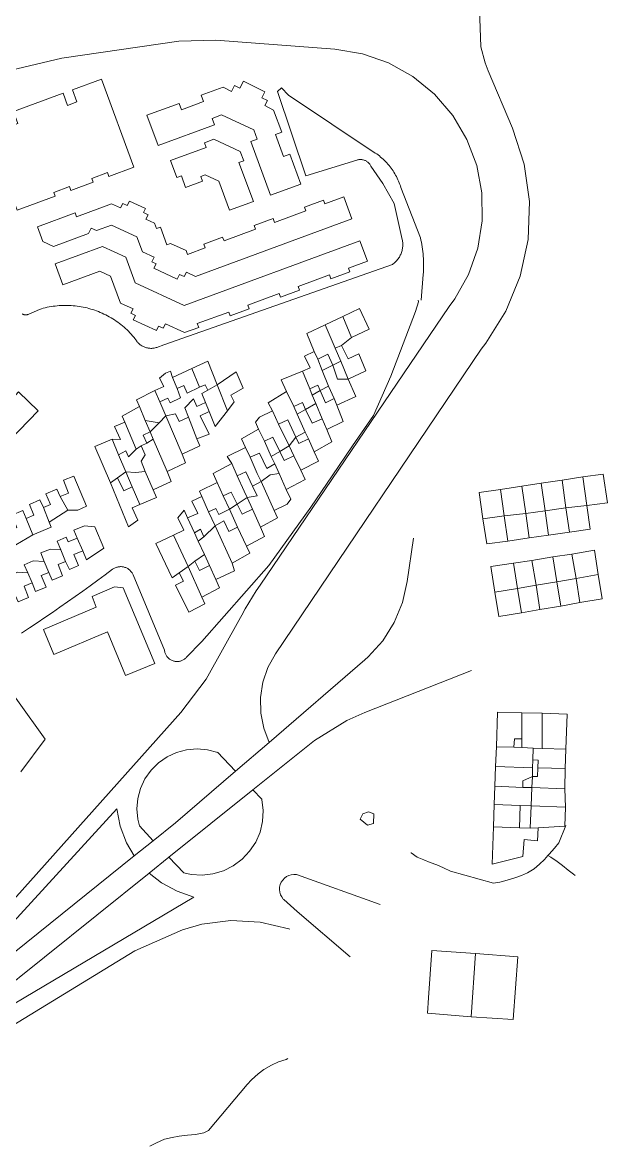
# Model space of a CAD drawing. Header units: inches. Extents: x 1138763 to 1140867, y 1050756 to 1053008.
# Drawn here: x 1140692 to 1140866.3, y 1051304.3 to 1051639.3 of the extents above; entities that cross this region are included whole.
import ezdxf

# ---------------------------------------------------------------- set-up
doc = ezdxf.new("R2010")
doc.units = ezdxf.units.IN
doc.header["$MEASUREMENT"] = 0
for name, color, linetype, lineweight in [('LimEdif_AM', 44, 'Continuous', 5), ('ViaPrin_AM', 1, 'Continuous', 15), ('ViaSec_AM', 1, 'Continuous', 18)]:
    doc.layers.add(name, color=color, linetype=linetype, lineweight=lineweight)

msp = doc.modelspace()

# ---------------------------------------------------------------- linework, layer by layer
at = {"layer": 'LimEdif_AM'}
for points in [[(1140715.52, 1051622.41), (1140725.18, 1051596.16), (1140717.73, 1051593.41), (1140717.32, 1051594.54), (1140712.63, 1051592.81), (1140713.04, 1051591.69), (1140706.38, 1051589.23), (1140705.97, 1051590.36), (1140701.28, 1051588.63), (1140701.69, 1051587.5), (1140690.35, 1051583.33), (1140680.68, 1051609.58), (1140686.45, 1051611.7), (1140687.78, 1051608.1), (1140690.59, 1051609.14), (1140689.27, 1051612.74), (1140704.06, 1051618.19), (1140705.39, 1051614.59), (1140708.2, 1051615.63), (1140706.88, 1051619.23), (1140715.52, 1051622.41)], [(1140757.85, 1051621.84), (1140764.21, 1051618.58), (1140763.33, 1051616.86), (1140764.96, 1051616.02), (1140764.19, 1051614.51), (1140766.82, 1051613.17), (1140769.24, 1051606.6), (1140767.36, 1051605.91), (1140769.78, 1051599.34), (1140771.66, 1051600.03), (1140774.94, 1051591.12), (1140765.93, 1051587.8), (1140760.03, 1051603.81), (1140761.91, 1051604.5), (1140760.87, 1051607.32), (1140751.32, 1051611.73), (1140748.5, 1051610.69), (1140749.19, 1051608.82), (1140732.39, 1051602.63), (1140729.07, 1051611.64), (1140738.65, 1051615.16), (1140739.34, 1051613.28), (1140745.91, 1051615.7), (1140745.22, 1051617.58), (1140751.79, 1051620), (1140754.21, 1051618.76), (1140755.12, 1051620.54), (1140756.76, 1051619.7), (1140757.85, 1051621.84)], [(1140749.02, 1051604.49), (1140756.85, 1051600.87), (1140757.89, 1051598.06), (1140756.48, 1051597.54), (1140760.77, 1051585.9), (1140753.64, 1051583.28), (1140750.44, 1051591.96), (1140746.4, 1051593.82), (1140745.09, 1051593.34), (1140745.61, 1051591.94), (1140740.6, 1051590.09), (1140739.32, 1051593.56), (1140737.93, 1051593.04), (1140736.06, 1051598.12), (1140746.72, 1051602.04), (1140746.21, 1051603.45), (1140749.02, 1051604.49)], [(1140787.69, 1051587.28), (1140790.11, 1051580.72), (1140743.54, 1051563.56), (1140740.82, 1051564.82), (1140740.13, 1051563.49), (1140738.77, 1051564.12), (1140738.09, 1051562.78), (1140731.16, 1051565.98), (1140731.84, 1051567.31), (1140730.48, 1051567.94), (1140731.17, 1051569.28), (1140727.72, 1051570.87), (1140726.05, 1051575.4), (1140718.52, 1051578.88), (1140713.99, 1051577.21), (1140712.43, 1051577.93), (1140711.62, 1051576.33), (1140701.2, 1051572.5), (1140698.02, 1051573.96), (1140696.4, 1051578.34), (1140707.68, 1051582.49), (1140708.1, 1051581.37), (1140718.54, 1051585.21), (1140721.15, 1051584), (1140721.83, 1051585.34), (1140723.2, 1051584.71), (1140723.88, 1051586.05), (1140728.68, 1051583.83), (1140728.05, 1051582.61), (1140729.42, 1051581.98), (1140728.73, 1051580.64), (1140731.34, 1051579.43), (1140731.94, 1051577.82), (1140733.07, 1051578.23), (1140735.01, 1051572.96), (1140736.13, 1051573.37), (1140740.71, 1051571.26), (1140741.13, 1051570.13), (1140746.4, 1051572.08), (1140745.99, 1051573.2), (1140751.62, 1051575.28), (1140752.03, 1051574.15), (1140761.41, 1051577.61), (1140761, 1051578.73), (1140766.63, 1051580.81), (1140767.04, 1051579.68), (1140776.43, 1051583.14), (1140776.01, 1051584.26), (1140781.64, 1051586.34), (1140782.06, 1051585.21), (1140787.69, 1051587.28)], [(1140792.53, 1051574.15), (1140794.74, 1051568.14), (1140789.11, 1051566.07), (1140789.52, 1051564.94), (1140783.89, 1051562.87), (1140783.48, 1051563.99), (1140774.1, 1051560.54), (1140774.51, 1051559.41), (1140768.88, 1051557.34), (1140768.46, 1051558.46), (1140759.08, 1051555.01), (1140759.5, 1051553.88), (1140753.87, 1051551.81), (1140753.45, 1051552.93), (1140744.07, 1051549.48), (1140744.48, 1051548.35), (1140740.29, 1051546.81), (1140734.6, 1051549.43), (1140733.91, 1051548.1), (1140732.55, 1051548.73), (1140731.86, 1051547.39), (1140724.94, 1051550.59), (1140725.62, 1051551.92), (1140724.26, 1051552.55), (1140724.94, 1051553.89), (1140721.21, 1051555.61), (1140718.25, 1051563.65), (1140715.07, 1051565.11), (1140703.99, 1051561.03), (1140701.68, 1051567.31), (1140715.77, 1051572.5), (1140722.76, 1051569.27), (1140725.58, 1051561.61), (1140740.19, 1051554.87), (1140792.53, 1051574.15)], [(1140782.19, 1051549.12), (1140787.44, 1051551.62), (1140790.06, 1051545.37), (1140787.06, 1051543), (1140785.19, 1051542.12), (1140782.19, 1051549.12)], [(1140787.44, 1051551.62), (1140792.44, 1051554), (1140795.31, 1051547.87), (1140790.06, 1051545.37), (1140787.44, 1051551.62)], [(1140785.19, 1051542.12), (1140786.81, 1051538.25), (1140784.44, 1051537.12), (1140782.94, 1051540.37), (1140779.94, 1051538.87), (1140778.94, 1051541.12), (1140776.69, 1051546.5), (1140782.19, 1051549.12), (1140785.19, 1051542.12)], [(1140787.06, 1051543), (1140789.06, 1051539), (1140792.19, 1051540.5), (1140794.31, 1051535.37), (1140789.06, 1051532.87), (1140786.81, 1051538.25), (1140785.19, 1051542.12), (1140787.06, 1051543)], [(1140742.44, 1051536.12), (1140747.19, 1051538.25), (1140749.94, 1051531.25), (1140747.19, 1051529.62), (1140746.44, 1051531.25), (1140744.69, 1051530.5), (1140742.44, 1051536.12)], [(1140779.94, 1051538.87), (1140781.31, 1051535.5), (1140783.19, 1051530.87), (1140780.69, 1051529.5), (1140779.94, 1051531.12), (1140777.56, 1051530), (1140775.44, 1051535.25), (1140777.69, 1051536.25), (1140776.06, 1051539.75), (1140778.94, 1051541.12), (1140779.94, 1051538.87)], [(1140784.44, 1051537.12), (1140781.31, 1051535.5), (1140779.94, 1051538.87), (1140782.94, 1051540.37), (1140784.44, 1051537.12)], [(1140786.81, 1051538.25), (1140789.06, 1051532.87), (1140785.81, 1051532.87), (1140784.44, 1051537.12), (1140786.81, 1051538.25)], [(1140738.06, 1051530.12), (1140739.06, 1051527.37), (1140735.94, 1051525.87), (1140735.31, 1051527.25), (1140732.94, 1051526.12), (1140731.44, 1051529.5), (1140734.06, 1051530.75), (1140732.81, 1051533.25), (1140734.56, 1051534.75), (1140736.06, 1051535.25), (1140736.69, 1051533.37), (1140738.06, 1051530.12)], [(1140736.69, 1051533.37), (1140742.44, 1051536.12), (1140744.69, 1051530.5), (1140741.06, 1051528.75), (1140740.06, 1051531), (1140738.06, 1051530.12), (1140736.69, 1051533.37)], [(1140749.94, 1051531.25), (1140755.69, 1051535.12), (1140757.69, 1051530.25), (1140754.06, 1051528.12), (1140755.06, 1051526.12), (1140753.06, 1051523.5), (1140749.94, 1051531.25)], [(1140777.56, 1051530), (1140778.31, 1051528.12), (1140779.44, 1051525.62), (1140776.31, 1051523.87), (1140775.44, 1051526), (1140772.81, 1051524.75), (1140770.69, 1051529.25), (1140769.06, 1051532.75), (1140775.44, 1051535.25), (1140777.56, 1051530)], [(1140784.44, 1051537.12), (1140785.81, 1051532.87), (1140789.06, 1051532.87), (1140791.31, 1051527.75), (1140785.69, 1051525.12), (1140784.81, 1051527.12), (1140783.19, 1051530.87), (1140781.31, 1051535.5), (1140784.44, 1051537.12)], [(1140685.31, 1051511.75), (1140682.69, 1051514.37), (1140680.31, 1051511.87), (1140677.56, 1051514.62), (1140683.19, 1051520.37), (1140681.06, 1051522.37), (1140684.19, 1051525.62), (1140686.06, 1051523.75), (1140690.81, 1051529.12), (1140696.69, 1051523.5), (1140685.31, 1051511.75)], [(1140732.94, 1051526.12), (1140734.69, 1051522), (1140732.69, 1051519.87), (1140728.56, 1051520.62), (1140726.81, 1051524.75), (1140725.94, 1051526.75), (1140731.44, 1051529.5), (1140732.94, 1051526.12)], [(1140747.19, 1051529.62), (1140745.44, 1051528.62), (1140746.56, 1051526), (1140743.94, 1051524.75), (1140742.94, 1051527), (1140740.31, 1051524.37), (1140741.44, 1051521.62), (1140738.69, 1051520.25), (1140737.56, 1051522.62), (1140734.69, 1051522), (1140732.94, 1051526.12), (1140735.31, 1051527.25), (1140735.94, 1051525.87), (1140739.06, 1051527.37), (1140738.06, 1051530.12), (1140740.06, 1051531), (1140741.06, 1051528.75), (1140744.69, 1051530.5), (1140746.44, 1051531.25), (1140747.19, 1051529.62)], [(1140749.94, 1051531.25), (1140753.06, 1051523.5), (1140749.44, 1051518.75), (1140747.56, 1051523.25), (1140746.56, 1051526), (1140745.44, 1051528.62), (1140747.19, 1051529.62), (1140749.94, 1051531.25)], [(1140772.81, 1051524.75), (1140773.81, 1051522.5), (1140776.19, 1051517.12), (1140773.44, 1051515.62), (1140771.06, 1051520.75), (1140768.31, 1051519.5), (1140766.44, 1051523.5), (1140765.19, 1051525.87), (1140770.69, 1051529.25), (1140772.81, 1051524.75)], [(1140780.69, 1051529.5), (1140778.31, 1051528.12), (1140777.56, 1051530), (1140779.94, 1051531.12), (1140780.69, 1051529.5)], [(1140780.69, 1051529.5), (1140782.31, 1051525.87), (1140784.81, 1051527.12), (1140785.69, 1051525.12), (1140787.56, 1051520.25), (1140782.69, 1051517.87), (1140781.31, 1051521.12), (1140779.44, 1051525.62), (1140778.31, 1051528.12), (1140780.69, 1051529.5)], [(1140783.19, 1051530.87), (1140784.81, 1051527.12), (1140782.31, 1051525.87), (1140780.69, 1051529.5), (1140783.19, 1051530.87)], [(1140747.56, 1051523.25), (1140744.94, 1051522), (1140747.56, 1051516.5), (1140743.94, 1051515.12), (1140741.44, 1051521.62), (1140740.31, 1051524.37), (1140742.94, 1051527), (1140743.94, 1051524.75), (1140746.56, 1051526), (1140747.56, 1051523.25)], [(1140776.31, 1051523.87), (1140773.81, 1051522.5), (1140772.81, 1051524.75), (1140775.44, 1051526), (1140776.31, 1051523.87)], [(1140779.44, 1051525.62), (1140781.31, 1051521.12), (1140778.31, 1051519.75), (1140776.31, 1051523.87), (1140779.44, 1051525.62)], [(1140728.56, 1051520.62), (1140730.06, 1051517.25), (1140727.94, 1051516.25), (1140729.06, 1051513.87), (1140727.31, 1051513), (1140725.81, 1051512), (1140722.44, 1051520.12), (1140721.69, 1051521.87), (1140726.81, 1051524.75), (1140728.56, 1051520.62)], [(1140734.69, 1051522), (1140739.56, 1051510.5), (1140740.56, 1051508), (1140735.06, 1051505.37), (1140730.94, 1051515), (1140730.06, 1051517.25), (1140732.69, 1051519.87), (1140734.69, 1051522)], [(1140741.44, 1051521.62), (1140743.94, 1051515.12), (1140744.81, 1051513), (1140739.56, 1051510.5), (1140734.69, 1051522), (1140737.56, 1051522.62), (1140738.69, 1051520.25), (1140741.44, 1051521.62)], [(1140768.31, 1051519.5), (1140771.44, 1051513), (1140768.69, 1051511.37), (1140766.56, 1051515.62), (1140764.06, 1051514.37), (1140762.31, 1051518), (1140761.44, 1051520.12), (1140762.56, 1051521.62), (1140766.44, 1051523.5), (1140768.31, 1051519.5)], [(1140776.31, 1051523.87), (1140778.31, 1051519.75), (1140781.31, 1051521.12), (1140782.69, 1051517.87), (1140784.19, 1051514.25), (1140778.94, 1051511.25), (1140777.19, 1051515.12), (1140776.19, 1051517.12), (1140773.81, 1051522.5), (1140776.31, 1051523.87)], [(1140718.69, 1051515), (1140721.19, 1051514.87), (1140719.44, 1051518.75), (1140722.44, 1051520.12), (1140725.81, 1051512), (1140723.56, 1051509.75), (1140722.81, 1051511.5), (1140720.56, 1051510.37), (1140718.69, 1051515)], [(1140732.69, 1051519.87), (1140730.06, 1051517.25), (1140728.56, 1051520.62), (1140732.69, 1051519.87)], [(1140773.44, 1051515.62), (1140771.44, 1051513), (1140768.31, 1051519.5), (1140771.06, 1051520.75), (1140773.44, 1051515.62)], [(1140720.56, 1051510.37), (1140722.81, 1051505.25), (1140720.31, 1051503.5), (1140718.19, 1051502), (1140713.56, 1051512.87), (1140718.69, 1051515), (1140720.56, 1051510.37)], [(1140730.94, 1051515), (1140735.06, 1051505.37), (1140736.31, 1051502.37), (1140730.94, 1051499.87), (1140728.56, 1051505.37), (1140727.31, 1051508.5), (1140728.56, 1051510.37), (1140727.31, 1051513), (1140729.06, 1051513.87), (1140730.94, 1051515)], [(1140730.94, 1051515), (1140729.06, 1051513.87), (1140727.94, 1051516.25), (1140730.06, 1051517.25), (1140730.94, 1051515)], [(1140764.06, 1051514.37), (1140766.06, 1051509.87), (1140767.19, 1051507.62), (1140764.81, 1051506.25), (1140762.56, 1051510.87), (1140759.81, 1051509.62), (1140758.44, 1051512.5), (1140757.19, 1051515.12), (1140762.31, 1051518), (1140764.06, 1051514.37)], [(1140768.69, 1051511.37), (1140766.06, 1051509.87), (1140764.06, 1051514.37), (1140766.56, 1051515.62), (1140768.69, 1051511.37)], [(1140777.19, 1051515.12), (1140778.94, 1051511.25), (1140780.19, 1051508.5), (1140774.94, 1051505.75), (1140772.81, 1051510), (1140771.44, 1051513), (1140773.44, 1051515.62), (1140774.31, 1051513.75), (1140777.19, 1051515.12)], [(1140776.19, 1051517.12), (1140777.19, 1051515.12), (1140774.31, 1051513.75), (1140773.44, 1051515.62), (1140776.19, 1051517.12)], [(1140727.31, 1051513), (1140728.56, 1051510.37), (1140727.31, 1051508.5), (1140728.56, 1051505.37), (1140725.69, 1051505.12), (1140722.81, 1051505.25), (1140720.56, 1051510.37), (1140722.81, 1051511.5), (1140723.56, 1051509.75), (1140725.81, 1051512), (1140727.31, 1051513)], [(1140759.81, 1051509.62), (1140761.94, 1051504.75), (1140763.06, 1051502.37), (1140760.56, 1051501), (1140758.56, 1051505.25), (1140755.94, 1051504.12), (1140754.31, 1051507.75), (1140752.94, 1051509.87), (1140758.44, 1051512.5), (1140759.81, 1051509.62)], [(1140771.44, 1051513), (1140772.81, 1051510), (1140769.94, 1051508.62), (1140768.69, 1051511.37), (1140771.44, 1051513)], [(1140767.19, 1051507.62), (1140768.44, 1051504.75), (1140765.81, 1051504.37), (1140763.06, 1051502.37), (1140761.94, 1051504.75), (1140759.81, 1051509.62), (1140762.56, 1051510.87), (1140764.81, 1051506.25), (1140767.19, 1051507.62)], [(1140768.69, 1051511.37), (1140769.94, 1051508.62), (1140772.81, 1051510), (1140774.94, 1051505.75), (1140776.19, 1051503), (1140770.56, 1051500), (1140768.44, 1051504.75), (1140767.19, 1051507.62), (1140766.06, 1051509.87), (1140768.69, 1051511.37)], [(1140722.81, 1051505.25), (1140724.69, 1051500.75), (1140722.19, 1051499.62), (1140720.31, 1051503.5), (1140722.81, 1051505.25)], [(1140728.56, 1051505.37), (1140730.94, 1051499.87), (1140731.94, 1051497.62), (1140726.94, 1051495.5), (1140724.69, 1051500.75), (1140722.81, 1051505.25), (1140725.69, 1051505.12), (1140728.56, 1051505.37)], [(1140755.94, 1051504.12), (1140758.06, 1051499.5), (1140758.94, 1051497.62), (1140755.94, 1051495.62), (1140754.19, 1051499.25), (1140751.81, 1051498.12), (1140749.94, 1051502.12), (1140748.81, 1051504.75), (1140754.31, 1051507.75), (1140755.94, 1051504.12)], [(1140760.56, 1051501), (1140761.94, 1051498.12), (1140758.94, 1051497.62), (1140758.06, 1051499.5), (1140755.94, 1051504.12), (1140758.56, 1051505.25), (1140760.56, 1051501)], [(1140768.44, 1051504.75), (1140770.56, 1051500), (1140771.94, 1051497.12), (1140770.81, 1051495.62), (1140766.94, 1051493.75), (1140763.06, 1051502.37), (1140765.81, 1051504.37), (1140768.44, 1051504.75)], [(1140705.44, 1051493.87), (1140703.19, 1051497.87), (1140705.69, 1051498.87), (1140704.19, 1051502.75), (1140707.31, 1051504), (1140711.06, 1051495), (1140708.44, 1051493.87), (1140705.44, 1051493.87)], [(1140720.31, 1051503.5), (1140722.19, 1051499.62), (1140724.69, 1051500.75), (1140726.94, 1051495.5), (1140724.69, 1051494.5), (1140726.31, 1051490.87), (1140723.56, 1051488.87), (1140718.19, 1051502), (1140720.31, 1051503.5)], [(1140751.81, 1051498.12), (1140753.69, 1051494.12), (1140750.44, 1051492.5), (1140749.56, 1051494.37), (1140747.44, 1051493.37), (1140745.44, 1051497.87), (1140744.69, 1051499.5), (1140749.94, 1051502.12), (1140751.81, 1051498.12)], [(1140763.06, 1051502.37), (1140766.94, 1051493.75), (1140767.94, 1051491.5), (1140762.94, 1051488.75), (1140760.56, 1051494.12), (1140758.94, 1051497.62), (1140761.94, 1051498.12), (1140760.56, 1051501), (1140763.06, 1051502.37)], [(1140840.81, 1051501), (1140846.56, 1051501.87), (1140847.69, 1051493.62), (1140841.94, 1051492.87), (1140840.81, 1051501)], [(1140846.56, 1051501.87), (1140852.81, 1051502.75), (1140853.94, 1051494.5), (1140847.69, 1051493.62), (1140846.56, 1051501.87)], [(1140852.81, 1051502.75), (1140858.94, 1051503.75), (1140860.19, 1051495.25), (1140853.94, 1051494.5), (1140852.81, 1051502.75)], [(1140858.94, 1051503.75), (1140865.06, 1051504.62), (1140866.31, 1051496), (1140860.19, 1051495.25), (1140858.94, 1051503.75)], [(1140698.19, 1051494.62), (1140700.31, 1051495.5), (1140698.94, 1051498.75), (1140702.19, 1051500.12), (1140703.19, 1051497.87), (1140705.44, 1051493.87), (1140699.94, 1051490.25), (1140698.19, 1051494.62)], [(1140755.94, 1051495.62), (1140753.69, 1051494.12), (1140751.81, 1051498.12), (1140754.19, 1051499.25), (1140755.94, 1051495.62)], [(1140835.56, 1051492.12), (1140829.19, 1051491.25), (1140828.06, 1051499.12), (1140834.44, 1051500), (1140835.56, 1051492.12)], [(1140834.44, 1051500), (1140840.81, 1051501), (1140841.94, 1051492.87), (1140835.56, 1051492.12), (1140834.44, 1051500)], [(1140693.06, 1051491.37), (1140695.31, 1051492.37), (1140694.06, 1051495.5), (1140697.19, 1051496.87), (1140698.19, 1051494.62), (1140699.94, 1051490.25), (1140700.56, 1051488.75), (1140695.06, 1051486.5), (1140693.06, 1051491.37)], [(1140747.44, 1051493.37), (1140749.44, 1051489.12), (1140746.06, 1051485.87), (1140745.06, 1051488.12), (1140743.19, 1051487.12), (1140741.19, 1051491.5), (1140744.19, 1051492.87), (1140742.44, 1051496.5), (1140745.44, 1051497.87), (1140747.44, 1051493.37)], [(1140755.94, 1051495.62), (1140757.44, 1051492.62), (1140760.56, 1051494.12), (1140762.94, 1051488.75), (1140764.06, 1051486), (1140758.69, 1051483.12), (1140756.06, 1051488.75), (1140754.44, 1051492.37), (1140753.69, 1051494.12), (1140755.94, 1051495.62)], [(1140758.94, 1051497.62), (1140760.56, 1051494.12), (1140757.44, 1051492.62), (1140755.94, 1051495.62), (1140758.94, 1051497.62)], [(1140860.19, 1051495.25), (1140861.19, 1051488.12), (1140854.94, 1051487.25), (1140853.94, 1051494.5), (1140860.19, 1051495.25)], [(1140688.19, 1051487.75), (1140690.31, 1051488.62), (1140688.81, 1051492.37), (1140692.06, 1051493.75), (1140693.06, 1051491.37), (1140695.06, 1051486.5), (1140689.94, 1051483.5), (1140688.19, 1051487.75)], [(1140743.19, 1051487.12), (1140744.31, 1051484.62), (1140746.19, 1051480.62), (1140743.31, 1051478.62), (1140741.31, 1051477), (1140736.94, 1051486.37), (1140740.06, 1051487.87), (1140738.31, 1051491.5), (1140740.19, 1051493.87), (1140741.19, 1051491.5), (1140743.19, 1051487.12)], [(1140753.69, 1051494.12), (1140754.44, 1051492.37), (1140756.06, 1051488.75), (1140753.44, 1051487.5), (1140751.94, 1051490.62), (1140749.44, 1051489.12), (1140747.44, 1051493.37), (1140749.56, 1051494.37), (1140750.44, 1051492.5), (1140753.69, 1051494.12)], [(1140835.56, 1051492.12), (1140836.56, 1051484.62), (1140830.31, 1051483.75), (1140829.19, 1051491.25), (1140835.56, 1051492.12)], [(1140841.94, 1051492.87), (1140842.94, 1051485.62), (1140836.56, 1051484.62), (1140835.56, 1051492.12), (1140841.94, 1051492.87)], [(1140847.69, 1051493.62), (1140848.69, 1051486.37), (1140842.94, 1051485.62), (1140841.94, 1051492.87), (1140847.69, 1051493.62)], [(1140853.94, 1051494.5), (1140854.94, 1051487.25), (1140848.69, 1051486.37), (1140847.69, 1051493.62), (1140853.94, 1051494.5)], [(1140709.94, 1051481.75), (1140708.31, 1051485.5), (1140707.31, 1051487.87), (1140710.44, 1051489.12), (1140713.56, 1051488.87), (1140716.19, 1051482.5), (1140711.06, 1051479), (1140709.94, 1051481.75)], [(1140746.06, 1051485.87), (1140744.31, 1051484.62), (1140743.19, 1051487.12), (1140745.06, 1051488.12), (1140746.06, 1051485.87)], [(1140749.44, 1051489.12), (1140754.44, 1051478), (1140755.19, 1051475.75), (1140749.56, 1051473.12), (1140747.69, 1051477.37), (1140746.19, 1051480.62), (1140744.31, 1051484.62), (1140746.06, 1051485.87), (1140749.44, 1051489.12)], [(1140756.06, 1051488.75), (1140758.69, 1051483.12), (1140759.69, 1051481), (1140754.44, 1051478), (1140749.44, 1051489.12), (1140751.94, 1051490.62), (1140753.44, 1051487.5), (1140756.06, 1051488.75)], [(1140703.44, 1051482), (1140702.31, 1051484.62), (1140704.94, 1051485.75), (1140705.56, 1051484.37), (1140708.31, 1051485.5), (1140709.94, 1051481.75), (1140707.31, 1051480.62), (1140708.69, 1051477.37), (1140705.94, 1051476.12), (1140704.81, 1051478.5), (1140703.44, 1051482)], [(1140741.31, 1051477), (1140738.69, 1051475.12), (1140736.56, 1051473.62), (1140731.69, 1051483.87), (1140736.94, 1051486.37), (1140741.31, 1051477)], [(1140698.44, 1051478.5), (1140697.44, 1051481.12), (1140700.31, 1051482.25), (1140703.44, 1051482), (1140704.81, 1051478.5), (1140702.56, 1051477.62), (1140703.94, 1051474.25), (1140700.81, 1051473), (1140699.81, 1051475.25), (1140698.44, 1051478.5)], [(1140855.69, 1051480.75), (1140862.44, 1051481.87), (1140863.56, 1051474.62), (1140856.94, 1051473.5), (1140855.69, 1051480.75)], [(1140699.81, 1051475.25), (1140697.56, 1051474.37), (1140699.06, 1051470.87), (1140695.81, 1051469.62), (1140694.81, 1051472.12), (1140693.56, 1051475.12), (1140692.44, 1051477.5), (1140695.19, 1051478.75), (1140698.44, 1051478.5), (1140699.81, 1051475.25)], [(1140743.31, 1051478.62), (1140744.69, 1051475.87), (1140747.69, 1051477.37), (1140749.56, 1051473.12), (1140750.69, 1051470.62), (1140745.44, 1051467.87), (1140741.31, 1051477), (1140743.31, 1051478.62)], [(1140746.19, 1051480.62), (1140747.69, 1051477.37), (1140744.69, 1051475.87), (1140743.31, 1051478.62), (1140746.19, 1051480.62)], [(1140839.44, 1051470.5), (1140832.69, 1051469.37), (1140831.56, 1051477), (1140838.31, 1051478), (1140839.44, 1051470.5)], [(1140838.31, 1051478), (1140843.81, 1051478.87), (1140845.06, 1051471.5), (1140839.44, 1051470.5), (1140838.31, 1051478)], [(1140843.81, 1051478.87), (1140850.06, 1051479.87), (1140851.19, 1051472.5), (1140845.06, 1051471.5), (1140843.81, 1051478.87)], [(1140850.06, 1051479.87), (1140855.69, 1051480.75), (1140856.94, 1051473.5), (1140851.19, 1051472.5), (1140850.06, 1051479.87)], [(1140694.81, 1051472.12), (1140692.44, 1051471.12), (1140693.81, 1051467.75), (1140690.69, 1051466.5), (1140688.31, 1051471.87), (1140687.44, 1051474.12), (1140690.56, 1051475.37), (1140693.56, 1051475.12), (1140694.81, 1051472.12)], [(1140741.31, 1051477), (1140745.44, 1051467.87), (1140746.31, 1051465.87), (1140741.56, 1051463.37), (1140737.56, 1051471.5), (1140739.94, 1051472.62), (1140738.69, 1051475.12), (1140741.31, 1051477)], [(1140863.56, 1051474.62), (1140864.69, 1051467.37), (1140858.06, 1051466.25), (1140856.94, 1051473.5), (1140863.56, 1051474.62)], [(1140845.06, 1051471.5), (1140846.19, 1051464.25), (1140840.69, 1051463.25), (1140839.44, 1051470.5), (1140845.06, 1051471.5)], [(1140851.19, 1051472.5), (1140852.44, 1051465.25), (1140846.19, 1051464.25), (1140845.06, 1051471.5), (1140851.19, 1051472.5)], [(1140856.94, 1051473.5), (1140858.06, 1051466.25), (1140852.44, 1051465.25), (1140851.19, 1051472.5), (1140856.94, 1051473.5)], [(1140722.69, 1051444.5), (1140717.31, 1051457.5), (1140701.31, 1051450.75), (1140698.19, 1051458.25), (1140713.94, 1051464.87), (1140712.69, 1051468.12), (1140719.44, 1051471), (1140721.94, 1051470.62), (1140731.44, 1051448.12), (1140722.69, 1051444.5)], [(1140839.44, 1051470.5), (1140840.69, 1051463.25), (1140833.94, 1051462.12), (1140832.69, 1051469.37), (1140839.44, 1051470.5)], [(1140840.81, 1051433.37), (1140840.81, 1051425.62), (1140838.56, 1051425.62), (1140838.44, 1051423.12), (1140833.19, 1051423.25), (1140833.56, 1051433.62), (1140840.81, 1051433.37)], [(1140840.81, 1051433.37), (1140846.81, 1051433.25), (1140846.81, 1051422.75), (1140844.19, 1051422.87), (1140840.81, 1051423), (1140840.81, 1051425.62), (1140840.81, 1051433.37)], [(1140846.81, 1051433.25), (1140854.31, 1051433), (1140853.94, 1051422.5), (1140846.81, 1051422.75), (1140846.81, 1051433.25)], [(1140840.81, 1051425.62), (1140840.81, 1051423), (1140838.44, 1051423.12), (1140838.56, 1051425.62), (1140840.81, 1051425.62)], [(1140838.44, 1051423.12), (1140840.81, 1051423), (1140844.19, 1051422.87), (1140844.06, 1051419.37), (1140843.94, 1051417), (1140832.94, 1051417.37), (1140833.19, 1051423.25), (1140838.44, 1051423.12)], [(1140846.81, 1051422.75), (1140853.94, 1051422.5), (1140853.69, 1051416.75), (1140845.56, 1051417), (1140845.69, 1051419.25), (1140844.06, 1051419.37), (1140844.19, 1051422.87), (1140846.81, 1051422.75)], [(1140844.06, 1051419.37), (1140845.69, 1051419.25), (1140845.56, 1051417), (1140845.44, 1051414.37), (1140843.94, 1051414.37), (1140843.94, 1051417), (1140844.06, 1051419.37)], [(1140843.94, 1051417), (1140843.94, 1051414.37), (1140841.06, 1051413.12), (1140841.06, 1051411.12), (1140832.69, 1051411.5), (1140832.94, 1051417.37), (1140843.94, 1051417)], [(1140843.94, 1051414.37), (1140843.81, 1051411.12), (1140841.06, 1051411.12), (1140841.06, 1051413.12), (1140843.94, 1051414.37)], [(1140853.69, 1051416.75), (1140853.56, 1051410.75), (1140843.81, 1051411.12), (1140843.94, 1051414.37), (1140845.44, 1051414.37), (1140845.56, 1051417), (1140853.69, 1051416.75)], [(1140841.06, 1051411.12), (1140843.81, 1051411.12), (1140843.56, 1051405.62), (1140840.31, 1051405.75), (1140832.56, 1051406), (1140832.69, 1051411.5), (1140841.06, 1051411.12)], [(1140853.56, 1051410.75), (1140853.81, 1051405.25), (1140843.56, 1051405.62), (1140843.81, 1051411.12), (1140853.56, 1051410.75)], [(1140840.31, 1051405.75), (1140840.06, 1051399.12), (1140832.31, 1051399.37), (1140832.56, 1051406), (1140840.31, 1051405.75)], [(1140843.56, 1051405.62), (1140843.31, 1051399), (1140840.06, 1051399.12), (1140840.31, 1051405.75), (1140843.56, 1051405.62)], [(1140853.81, 1051405.25), (1140853.56, 1051399.62), (1140845.69, 1051399.12), (1140843.31, 1051399), (1140843.56, 1051405.62), (1140853.81, 1051405.25)], [(1140794.81, 1051399.87), (1140792.56, 1051401.62), (1140793.44, 1051403.25), (1140795.06, 1051403.87), (1140796.69, 1051403.25), (1140796.56, 1051400.37), (1140794.81, 1051399.87)], [(1140840.06, 1051399.12), (1140843.31, 1051399), (1140845.69, 1051399.12), (1140845.44, 1051395.25), (1140841.44, 1051395.62), (1140841.06, 1051390.5), (1140831.94, 1051388.25), (1140832.31, 1051399.37), (1140840.06, 1051399.12)], [(1140826.94, 1051361.62), (1140825.69, 1051342.75), (1140812.69, 1051343.75), (1140812.94, 1051348.37), (1140813.94, 1051362.5), (1140826.94, 1051361.62)], [(1140826.94, 1051361.62), (1140839.56, 1051360.62), (1140838.19, 1051341.87), (1140825.69, 1051342.75), (1140826.94, 1051361.62)]]:
    msp.add_lwpolyline(points, dxfattribs=at)
at = {"layer": 'ViaPrin_AM'}
msp.add_line((1140750.11, 1051421.61), (1140755.43, 1051415.95), dxfattribs=at)
for points in [[(1140827.9, 1051651.74), (1140828.53, 1051632.04), (1140829.81, 1051627.25), (1140830.78, 1051624.92), (1140838.03, 1051607.75), (1140841.49, 1051597.03), (1140843.03, 1051585.87), (1140842.62, 1051574.62), (1140840.26, 1051563.6), (1140836.02, 1051553.17), (1140830.03, 1051543.63), (1140828.63, 1051541.84), (1140767.37, 1051450.99), (1140765.12, 1051446.93), (1140763.61, 1051442.54), (1140762.88, 1051437.96), (1140762.96, 1051433.31), (1140763.85, 1051428.76), (1140765.44, 1051424.57)], [(1140667.17, 1051620.06), (1140703.69, 1051628.64), (1140738.57, 1051633.69), (1140749.61, 1051634.01), (1140785.05, 1051631.33), (1140793.25, 1051629.98), (1140801.09, 1051627.23), (1140808.34, 1051623.16), (1140814.77, 1051617.89), (1140820.18, 1051611.59), (1140824.42, 1051604.44), (1140827.36, 1051596.66), (1140828.9, 1051588.5), (1140828.99, 1051580.19), (1140827.65, 1051571.99), (1140824.9, 1051564.14), (1140820.82, 1051556.9), (1140819.15, 1051554.6), (1140762.82, 1051471.51), (1140761.65, 1051469.76), (1140760.52, 1051467.98), (1140759.41, 1051466.18), (1140758.34, 1051464.37), (1140757.29, 1051462.54), (1140756.91, 1051461.85), (1140746.68, 1051443.44), (1140739.16, 1051433.51), (1140666.07, 1051351.61)], [(1140691.88, 1051552.37), (1140692.03, 1051552.29), (1140692.18, 1051552.23), (1140692.34, 1051552.18), (1140692.51, 1051552.14), (1140692.67, 1051552.12), (1140692.84, 1051552.1), (1140693.01, 1051552.11), (1140693.17, 1051552.12), (1140693.34, 1051552.14), (1140693.5, 1051552.18), (1140693.66, 1051552.23), (1140693.82, 1051552.3), (1140697.03, 1051553.74), (1140697.6, 1051553.91), (1140698.18, 1051554.07), (1140698.76, 1051554.21), (1140699.35, 1051554.34), (1140699.93, 1051554.46), (1140700.52, 1051554.56), (1140701.11, 1051554.66), (1140701.7, 1051554.73), (1140702.3, 1051554.8), (1140702.89, 1051554.85), (1140703.49, 1051554.88), (1140704.09, 1051554.91), (1140704.69, 1051554.92), (1140705.28, 1051554.92), (1140705.88, 1051554.9), (1140706.48, 1051554.87), (1140707.08, 1051554.82), (1140707.67, 1051554.77), (1140708.26, 1051554.7), (1140708.86, 1051554.61), (1140709.45, 1051554.52), (1140710.03, 1051554.41), (1140710.62, 1051554.28), (1140711.2, 1051554.15), (1140711.78, 1051554), (1140712.36, 1051553.83), (1140712.93, 1051553.66), (1140713.49, 1051553.47), (1140714.06, 1051553.27), (1140714.62, 1051553.05), (1140715.17, 1051552.83), (1140715.72, 1051552.59), (1140716.26, 1051552.34), (1140716.8, 1051552.07), (1140717.33, 1051551.8), (1140717.85, 1051551.51), (1140718.37, 1051551.21), (1140718.88, 1051550.9), (1140719.38, 1051550.58), (1140719.88, 1051550.24), (1140720.37, 1051549.9), (1140720.85, 1051549.54), (1140721.32, 1051549.18), (1140721.79, 1051548.8), (1140722.24, 1051548.41), (1140722.69, 1051548.02), (1140723.13, 1051547.61), (1140723.55, 1051547.19), (1140723.97, 1051546.76), (1140724.38, 1051546.33), (1140724.78, 1051545.88), (1140725.17, 1051545.43), (1140725.55, 1051544.97), (1140725.68, 1051544.74), (1140725.81, 1051544.51), (1140725.96, 1051544.3), (1140726.12, 1051544.09), (1140726.29, 1051543.89), (1140726.47, 1051543.7), (1140726.66, 1051543.52), (1140726.85, 1051543.34), (1140727.06, 1051543.18), (1140727.27, 1051543.03), (1140727.49, 1051542.89), (1140727.71, 1051542.75), (1140727.95, 1051542.63), (1140728.19, 1051542.53), (1140728.43, 1051542.43), (1140728.68, 1051542.34), (1140728.93, 1051542.27), (1140729.18, 1051542.21), (1140729.44, 1051542.17), (1140729.7, 1051542.13), (1140729.96, 1051542.11), (1140730.22, 1051542.1), (1140730.48, 1051542.1), (1140730.74, 1051542.12), (1140731, 1051542.15), (1140731.26, 1051542.19), (1140731.52, 1051542.25), (1140731.77, 1051542.32), (1140732.02, 1051542.4), (1140734.11, 1051543.12), (1140802.2, 1051567.14), (1140802.45, 1051567.32), (1140802.69, 1051567.5), (1140802.92, 1051567.7), (1140803.14, 1051567.91), (1140803.35, 1051568.12), (1140803.56, 1051568.35), (1140803.75, 1051568.58), (1140803.94, 1051568.83), (1140804.11, 1051569.08), (1140804.28, 1051569.33), (1140804.43, 1051569.6), (1140804.57, 1051569.87), (1140804.7, 1051570.14), (1140804.82, 1051570.42), (1140804.92, 1051570.71), (1140805.01, 1051571), (1140805.09, 1051571.29), (1140805.16, 1051571.59), (1140805.22, 1051571.89), (1140805.26, 1051572.19), (1140805.29, 1051572.49), (1140805.31, 1051572.8), (1140805.31, 1051573.1), (1140805.3, 1051573.4), (1140805.28, 1051573.71), (1140805.24, 1051574.01), (1140805.2, 1051574.31), (1140805.14, 1051574.61), (1140802.73, 1051585.28), (1140799.36, 1051591.25), (1140795.82, 1051596.46), (1140795.72, 1051596.65), (1140795.61, 1051596.83), (1140795.48, 1051597.01), (1140795.35, 1051597.18), (1140795.2, 1051597.34), (1140795.05, 1051597.49), (1140794.88, 1051597.63), (1140794.71, 1051597.76), (1140794.53, 1051597.88), (1140794.35, 1051597.99), (1140794.15, 1051598.09), (1140793.95, 1051598.18), (1140793.75, 1051598.25), (1140793.54, 1051598.31), (1140793.33, 1051598.36), (1140793.12, 1051598.39), (1140792.9, 1051598.41), (1140792.68, 1051598.42), (1140792.47, 1051598.41), (1140792.25, 1051598.39), (1140792.04, 1051598.36), (1140791.83, 1051598.32), (1140791.62, 1051598.26), (1140776.4, 1051593.52), (1140767.97, 1051618.7), (1140769.13, 1051619.86), (1140771.27, 1051617.65), (1140797.1, 1051600.37), (1140797.52, 1051600.08), (1140797.92, 1051599.79), (1140798.32, 1051599.48), (1140798.71, 1051599.16), (1140799.1, 1051598.84), (1140799.47, 1051598.5), (1140799.83, 1051598.15), (1140800.19, 1051597.79), (1140800.53, 1051597.43), (1140800.87, 1051597.05), (1140801.2, 1051596.67), (1140801.51, 1051596.28), (1140801.82, 1051595.88), (1140802.11, 1051595.47), (1140802.4, 1051595.05), (1140802.67, 1051594.63), (1140802.93, 1051594.2), (1140803.18, 1051593.76), (1140803.42, 1051593.32), (1140803.65, 1051592.87), (1140803.86, 1051592.41), (1140804.07, 1051591.95), (1140804.26, 1051591.49), (1140804.43, 1051591.02), (1140804.6, 1051590.54), (1140804.75, 1051590.06), (1140810.58, 1051575.1), (1140810.72, 1051574.42), (1140810.85, 1051573.74), (1140810.97, 1051573.06), (1140811.08, 1051572.38), (1140811.17, 1051571.7), (1140811.26, 1051571.01), (1140811.33, 1051570.33), (1140811.39, 1051569.64), (1140811.43, 1051568.95), (1140811.47, 1051568.26), (1140811.49, 1051567.57), (1140811.5, 1051566.88), (1140811.49, 1051566.19), (1140811.48, 1051565.5), (1140811.45, 1051564.81), (1140811.41, 1051564.12), (1140810.74, 1051556.47)], [(1140745.41, 1051454.69), (1140765.4, 1051477.32), (1140777.95, 1051494.78), (1140784.23, 1051504.07), (1140790.33, 1051512.99), (1140796.53, 1051522.09), (1140801.78, 1051533.82), (1140809.09, 1051553.06), (1140809.96, 1051555.94), (1140809.93, 1051556.44)], [(1140808.47, 1051485.51), (1140806.56, 1051472.57), (1140805.2, 1051466.26), (1140802.76, 1051460.29), (1140799.32, 1051454.83), (1140794.98, 1051450.05), (1140794, 1051449.17), (1140765.44, 1051424.57), (1140755.43, 1051415.95), (1140737.58, 1051400.58), (1140730.96, 1051395.25), (1140725.3, 1051390.7)], [(1140691.72, 1051457.19), (1140694.02, 1051458.71), (1140696.31, 1051460.25), (1140698.6, 1051461.8), (1140700.88, 1051463.36), (1140703.15, 1051464.93), (1140705.41, 1051466.51), (1140707.67, 1051468.1), (1140709.92, 1051469.7), (1140712.16, 1051471.31), (1140714.4, 1051472.93), (1140716.62, 1051474.56), (1140718.84, 1051476.2), (1140719.03, 1051476.33), (1140719.22, 1051476.45), (1140719.42, 1051476.56), (1140719.63, 1051476.65), (1140719.84, 1051476.74), (1140720.06, 1051476.81), (1140720.28, 1051476.87), (1140720.5, 1051476.92), (1140720.72, 1051476.96), (1140720.95, 1051476.98), (1140721.18, 1051476.99), (1140721.4, 1051476.99), (1140721.63, 1051476.97), (1140721.85, 1051476.94), (1140722.08, 1051476.9), (1140722.3, 1051476.85), (1140722.52, 1051476.78), (1140722.73, 1051476.7), (1140722.94, 1051476.61), (1140723.14, 1051476.51), (1140723.34, 1051476.39), (1140723.53, 1051476.27), (1140723.71, 1051476.13), (1140723.89, 1051475.99), (1140724.05, 1051475.83), (1140724.21, 1051475.67), (1140724.36, 1051475.49), (1140724.49, 1051475.31), (1140724.62, 1051475.13), (1140724.74, 1051474.93), (1140724.84, 1051474.73), (1140724.93, 1051474.52), (1140734.28, 1051452.06), (1140734.31, 1051451.84), (1140734.36, 1051451.62), (1140734.42, 1051451.4), (1140734.49, 1051451.18), (1140734.57, 1051450.97), (1140734.67, 1051450.77), (1140734.77, 1051450.57), (1140734.89, 1051450.38), (1140735.03, 1051450.19), (1140735.17, 1051450.02), (1140735.32, 1051449.85), (1140735.48, 1051449.69), (1140735.65, 1051449.54), (1140735.83, 1051449.41), (1140736.02, 1051449.28), (1140736.21, 1051449.16), (1140736.42, 1051449.06), (1140736.62, 1051448.97), (1140736.83, 1051448.89), (1140737.05, 1051448.82), (1140737.27, 1051448.77), (1140737.49, 1051448.73), (1140737.72, 1051448.7), (1140737.94, 1051448.69), (1140738.17, 1051448.69), (1140738.4, 1051448.71), (1140738.62, 1051448.73), (1140738.84, 1051448.77), (1140739.06, 1051448.83), (1140739.28, 1051448.89), (1140739.49, 1051448.97), (1140739.7, 1051449.07), (1140739.9, 1051449.17), (1140740.09, 1051449.29), (1140740.28, 1051449.41), (1140740.46, 1051449.55), (1140740.63, 1051449.7), (1140740.79, 1051449.86), (1140745.41, 1051454.69)], [(1140691.5, 1051415.79), (1140698.73, 1051425.57), (1140682.14, 1051448.55)], [(1140729.73, 1051385.6), (1140735.6, 1051390.32), (1140760.63, 1051410.42), (1140769.02, 1051417.16), (1140778.95, 1051425.14), (1140788.67, 1051431.13), (1140793.99, 1051433.51), (1140825.79, 1051446.06)], [(1140750.14, 1051421.56), (1140747.12, 1051422.37), (1140744.01, 1051422.64), (1140740.89, 1051422.37), (1140737.88, 1051421.57), (1140735.04, 1051420.25), (1140732.48, 1051418.46), (1140730.27, 1051416.25), (1140728.48, 1051413.69), (1140727.16, 1051410.86), (1140726.35, 1051407.84), (1140726.07, 1051404.73), (1140726.34, 1051401.62), (1140726.8, 1051399.69), (1140730.96, 1051395.25)], [(1140760.63, 1051410.42), (1140763.28, 1051407.59), (1140763.34, 1051407.53), (1140763.72, 1051404.28), (1140763.53, 1051401.01), (1140762.77, 1051397.82), (1140761.47, 1051394.82), (1140759.67, 1051392.08), (1140757.42, 1051389.7), (1140754.8, 1051387.75), (1140751.87, 1051386.28), (1140748.73, 1051385.34), (1140745.48, 1051384.97), (1140742.21, 1051385.16), (1140740.03, 1051385.61), (1140735.6, 1051390.32)], [(1140725.3, 1051390.7), (1140657.72, 1051336.35), (1140605.74, 1051310.48), (1140656.83, 1051337), (1140665.78, 1051345.37), (1140720.1, 1051404.77), (1140721.11, 1051399.57), (1140723.01, 1051394.62), (1140725.3, 1051390.7)], [(1140729.73, 1051385.6), (1140667.29, 1051335.44)], [(1140668.43, 1051334.11), (1140743.06, 1051378.43), (1140738.05, 1051380.14), (1140733.41, 1051382.69), (1140729.73, 1051385.6)], [(1140798.59, 1051376.21), (1140773.61, 1051385.15), (1140772.84, 1051385.19), (1140772.07, 1051385.1), (1140771.34, 1051384.88), (1140770.65, 1051384.53), (1140770.04, 1051384.07), (1140769.51, 1051383.51), (1140769.09, 1051382.86), (1140768.79, 1051382.16), (1140768.61, 1051381.41), (1140768.57, 1051380.64), (1140768.66, 1051379.87), (1140768.89, 1051379.14), (1140769.23, 1051378.45), (1140769.69, 1051377.84), (1140769.86, 1051377.66), (1140773.81, 1051374.13), (1140789.64, 1051360.61)], [(1140631.34, 1051312.71), (1140665.89, 1051327.48), (1140684.88, 1051337.63), (1140685.26, 1051337.88), (1140725.43, 1051362.42), (1140739.66, 1051368.61), (1140745.42, 1051370.33), (1140754.09, 1051371.39), (1140762.82, 1051370.94), (1140771.33, 1051368.98), (1140771.65, 1051368.87)]]:
    msp.add_lwpolyline(points, dxfattribs=at)
at = {"layer": 'ViaSec_AM'}
for points in [[(1140853.94, 1051399.75), (1140851.81, 1051394.62), (1140850.56, 1051393), (1140848.94, 1051391.25), (1140848.56, 1051390.87), (1140847.56, 1051389.62), (1140846.06, 1051388.25), (1140844.44, 1051386.87), (1140842.44, 1051385.62), (1140840.69, 1051384.87), (1140838.69, 1051384.12), (1140836.44, 1051383.5), (1140834.19, 1051382.87), (1140832.31, 1051382.62), (1140819.56, 1051386.12), (1140817.44, 1051387.12), (1140815.44, 1051388), (1140813.44, 1051388.75), (1140811.56, 1051389.5), (1140809.56, 1051390.37), (1140807.81, 1051391.62), (1140807.81, 1051391.75)], [(1140848.56, 1051390.87), (1140849.44, 1051390.37), (1140851.31, 1051389), (1140852.94, 1051387.87), (1140854.56, 1051386.5), (1140856.19, 1051385.25), (1140856.69, 1051384.87)], [(1140729.94, 1051304.12), (1140731.94, 1051305.12), (1140734.31, 1051306.25), (1140736.56, 1051306.75), (1140738.69, 1051307.12), (1140741.19, 1051307.37), (1140743.56, 1051307.62), (1140746.06, 1051308.12), (1140747.44, 1051308.75), (1140758.94, 1051322.5), (1140760.19, 1051323.87), (1140762.19, 1051325.75), (1140763.94, 1051327), (1140766.19, 1051328.25), (1140768.31, 1051329.25), (1140770.56, 1051330), (1140771.06, 1051330.25)]]:
    msp.add_lwpolyline(points, dxfattribs=at)

doc.saveas('drawing.dxf')
